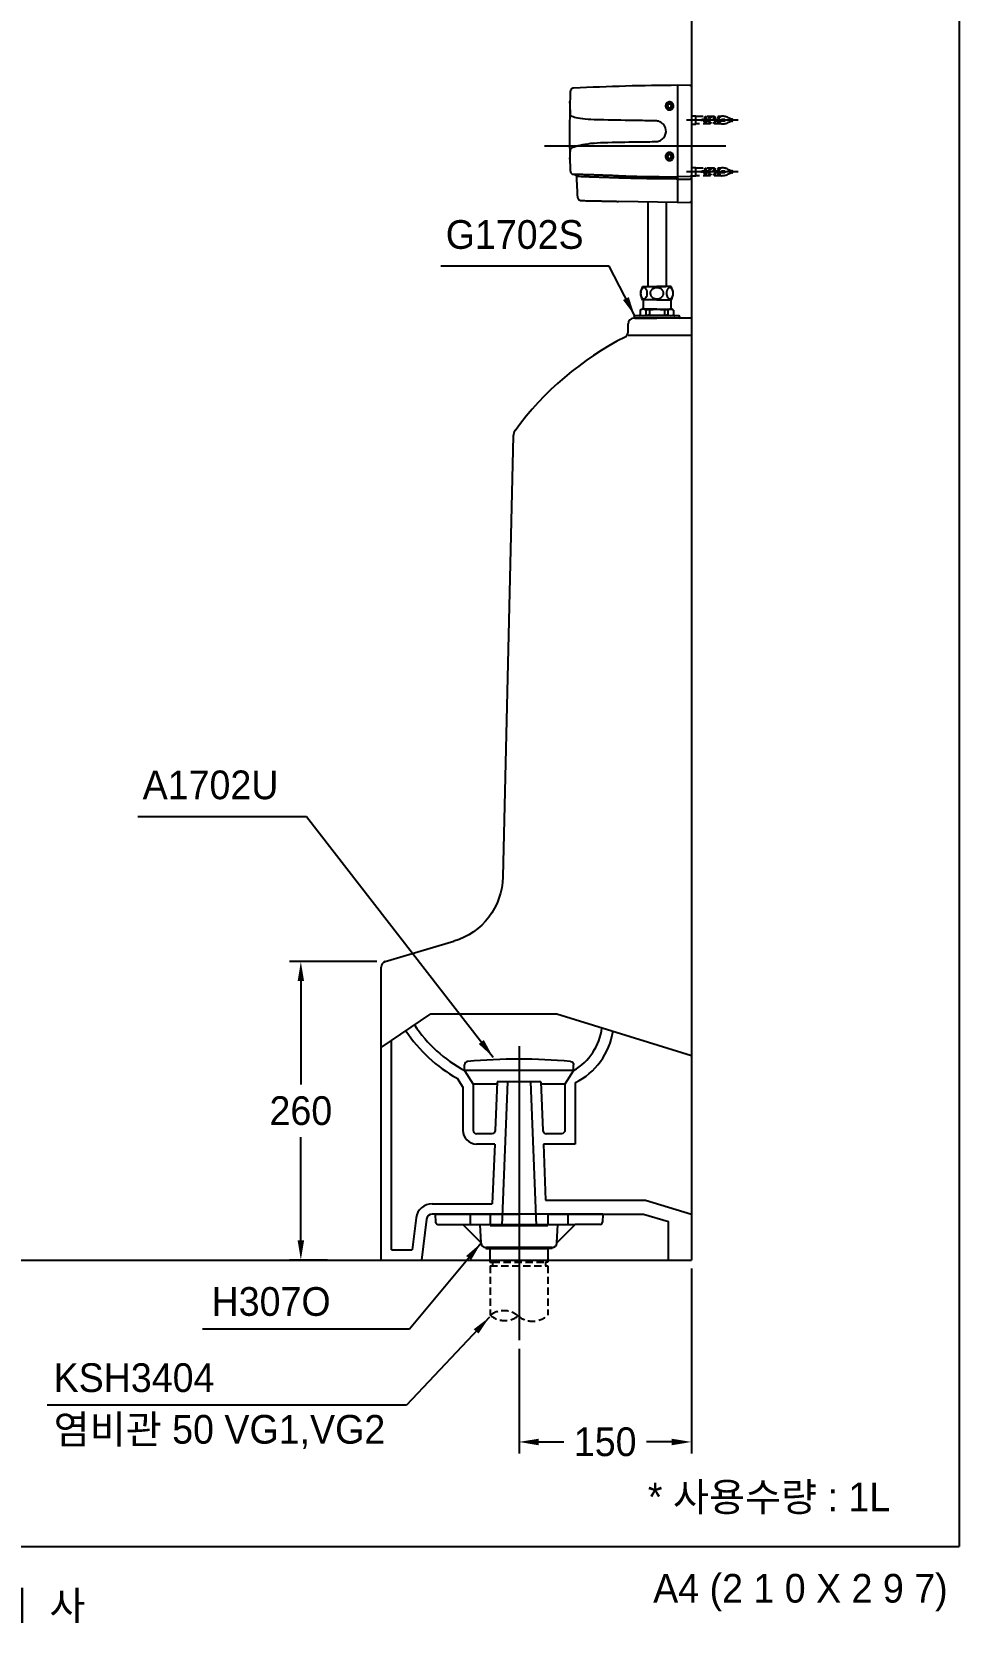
# Model space of a CAD drawing. Header units: millimetres. Extents: x 0 to 1800, y -67 to 2530.
# Drawn here: x 993 to 1800, y -67 to 1319 of the extents above; entities that cross this region are included whole.
import ezdxf
from ezdxf.enums import TextEntityAlignment as Align
from ezdxf.lldxf.tags import DXFTag

# ---------------------------------------------------------------- set-up
doc = ezdxf.new("R2010")
doc.units = ezdxf.units.MM
doc.linetypes.add('DASHED2', pattern=[9.525, 6.35, -3.175])
for name, color, linetype in [('TEXT', 7, 'Continuous'), ('내부선 및 부속', 4, 'Continuous'), ('도각라인', 255, 'Continuous'), ('외형선', 3, 'Continuous'), ('점선', 6, 'DASHED2'), ('중심선', 1, 'DASHED'), ('치수선', 7, 'Continuous')]:
    doc.layers.add(name, color=color, linetype=linetype)
doc.styles.add('____', font='')
doc.styles.add('타이틀', font='H2GTRM.TTF', dxfattribs={"height": 25})
doc.styles.get('____').set_extended_font_data('굴림')
tags = doc.linetypes.add('DASHDOT', pattern=[70, 31, -13, 13, -13]).pattern_tags.tags
tags[10:11] = [DXFTag(74, 4), DXFTag(75, 0), DXFTag(340, '0'), DXFTag(46, 0.0), DXFTag(50, 0.0), DXFTag(44, 0.0), DXFTag(45, 0.0)]
tags[8:9] = [DXFTag(74, 4), DXFTag(75, 0), DXFTag(340, '0'), DXFTag(46, 0.0), DXFTag(50, 0.0), DXFTag(44, 0.0), DXFTag(45, 0.0)]
tags[6:7] = [DXFTag(74, 4), DXFTag(75, 0), DXFTag(340, '0'), DXFTag(46, 0.0), DXFTag(50, 0.0), DXFTag(44, 0.0), DXFTag(45, 0.0)]
tags[4:5] = [DXFTag(74, 4), DXFTag(75, 0), DXFTag(340, '0'), DXFTag(46, 0.0), DXFTag(50, 0.0), DXFTag(44, 0.0), DXFTag(45, 0.0)]
tags = doc.linetypes.add('DASHED', pattern=[25.72, 12.86, -12.86]).pattern_tags.tags
tags[6:7] = [DXFTag(74, 4), DXFTag(75, 0), DXFTag(340, '0'), DXFTag(46, 0.0), DXFTag(50, 0.0), DXFTag(44, 0.0), DXFTag(45, 0.0)]
tags[4:5] = [DXFTag(74, 4), DXFTag(75, 0), DXFTag(340, '0'), DXFTag(46, 0.0), DXFTag(50, 0.0), DXFTag(44, 0.0), DXFTag(45, 0.0)]
doc.dimstyles.new('MSADIM', dxfattribs={"dimtxt": 33, "dimasz": 17, "dimexe": 10, "dimexo": 7.5, "dimgap": 10, "dimtad": 0, "dimtih": 1, "dimtoh": 1, "dimdec": 0, "dimzin": 1, "dimdsep": 46, "dimtxsty": '____', "dimcen": 11.25, "dimadec": 0, "dimazin": 0, "dimtfac": 1, "dimtdec": 0, "dimtix": 1, "dimtmove": 0, "dimatfit": 3, "dimfxl": 0, "dimtolj": 1, "dimtzin": 1, "dimarcsym": 0})

# ---------------------------------------------------------------- blocks, each defined once
blk = doc.blocks.new('*D2')
at = {"layer": '치수선', "color": 0, "linetype": 'Continuous', "lineweight": -2}
for p, q in [((1293, 509.1), (1217, 509.1)), ((1227, 492.1), (1227, 402)), ((1227, 266.3), (1227, 356.4)), ((1250.2, 249.3), (1217, 249.3))]:
    blk.add_line(p, q, dxfattribs=at)
at = {"layer": '치수선', "color": 0, "linetype": 'Continuous'}
for points in [[(1224.2, 492.1), (1229.8, 492.1), (1227, 509.1)], [(1224.2, 266.3), (1229.8, 266.3), (1227, 249.3)]]:
    blk.add_solid(points, dxfattribs=at)
at = {"layer": '치수선', "color": 0, "linetype": 'Continuous', "insert": (1227, 379.2), "char_height": 25, "attachment_point": 5, "style": '____'}
blk.add_mtext('\\A1;260', dxfattribs=at)
blk = doc.blocks.new('*D3')
at = {"layer": '치수선', "color": 0, "linetype": 'Continuous', "lineweight": -2}
for p, q in [((1566.9, 241.8), (1566.9, 80.9)), ((1416.9, 172.1), (1416.9, 80.9)), ((1433.9, 90.9), (1456, 90.9)), ((1549.9, 90.9), (1527.8, 90.9))]:
    blk.add_line(p, q, dxfattribs=at)
at = {"layer": '치수선', "color": 0, "linetype": 'Continuous'}
for points in [[(1433.9, 93.7), (1433.9, 88), (1416.9, 90.9)], [(1549.9, 93.7), (1549.9, 88), (1566.9, 90.9)]]:
    blk.add_solid(points, dxfattribs=at)
at = {"layer": '치수선', "color": 0, "linetype": 'Continuous', "insert": (1491.9, 90.9), "char_height": 25, "attachment_point": 5, "style": '____'}
blk.add_mtext('\\A1;150', dxfattribs=at)

msp = doc.modelspace()

# ---------------------------------------------------------------- linework, layer by layer
at = {"layer": '내부선 및 부속', "linetype": 'Continuous'}
for p, q in [((1565.9, 1271.9), (1554.9, 1272.1)), ((1554.9, 1272.1), (1554.9, 1170.1)), ((1566.9, 1270.9), (1566.9, 1171.3)), ((1565.9, 1192.6), (1554.9, 1192.4)), ((1554.9, 1190.5), (1565.9, 1190.5)), ((1554.9, 1170.1), (1503.4, 1171)), ((1528.9, 1170.6), (1528.9, 1096.8)), ((1544.9, 1170.3), (1544.9, 1096.8)), ((1554.9, 1170.1), (1565.9, 1170.3)), ((1523.7, 1094.6), (1523.6, 1094.5)), ((1523.8, 1094.7), (1523.7, 1094.6)), ((1523.9, 1094.9), (1523.8, 1094.8)), ((1523.8, 1094.8), (1523.8, 1094.7)), ((1524, 1095), (1523.9, 1094.9)), ((1524.1, 1095.1), (1524, 1095)), ((1524.2, 1095.2), (1524.1, 1095.1)), ((1524.3, 1095.3), (1524.2, 1095.2)), ((1524.4, 1095.4), (1524.3, 1095.4)), ((1524.3, 1095.4), (1524.3, 1095.3)), ((1524.5, 1095.5), (1524.4, 1095.4)), ((1524.5, 1096.8), (1536.9, 1096.8)), ((1524.6, 1095.6), (1524.5, 1095.5)), ((1524.7, 1095.6), (1524.6, 1095.6)), ((1524.8, 1095.7), (1524.7, 1095.6)), ((1524.9, 1095.7), (1524.8, 1095.7)), ((1525, 1095.8), (1524.9, 1095.7)), ((1525.3, 1095.8), (1525, 1095.8)), ((1525.5, 1095.9), (1525.3, 1095.8)), ((1525.6, 1095.9), (1525.5, 1095.9)), ((1525.8, 1095.9), (1525.6, 1095.9)), ((1526, 1095.8), (1525.8, 1095.9)), ((1526.2, 1095.8), (1526, 1095.8)), ((1526.3, 1095.7), (1526.2, 1095.8)), ((1526.4, 1095.7), (1526.3, 1095.7)), ((1526.5, 1095.6), (1526.4, 1095.7)), ((1526.6, 1095.6), (1526.5, 1095.6)), ((1526.7, 1095.5), (1526.6, 1095.6)), ((1526.8, 1095.5), (1526.7, 1095.5)), ((1526.9, 1095.4), (1526.8, 1095.5)), ((1527, 1095.3), (1526.9, 1095.4)), ((1527.1, 1095.2), (1527, 1095.3)), ((1527, 1095.3), (1527, 1095.3)), ((1527.2, 1095.1), (1527.1, 1095.2)), ((1527.3, 1095), (1527.2, 1095.1)), ((1527.4, 1094.9), (1527.3, 1095)), ((1527.5, 1094.8), (1527.4, 1094.9)), ((1527.5, 1094.7), (1527.5, 1094.8)), ((1527.6, 1094.6), (1527.5, 1094.7)), ((1529, 1096.8), (1544.8, 1096.8)), ((1533.3, 1094.8), (1532.9, 1094.6)), ((1533.6, 1095), (1533.3, 1094.8)), ((1534.1, 1095.3), (1533.6, 1095)), ((1534.5, 1095.4), (1534.1, 1095.3)), ((1535.1, 1095.6), (1534.5, 1095.4)), ((1549.3, 1096.8), (1536.9, 1096.8)), ((1539.3, 1095.4), (1538.7, 1095.6)), ((1539.7, 1095.3), (1539.3, 1095.4)), ((1540.1, 1095), (1539.7, 1095.3)), ((1540.5, 1094.8), (1540.1, 1095)), ((1540.9, 1094.6), (1540.5, 1094.8)), ((1546.3, 1094.8), (1546.2, 1094.7)), ((1546.2, 1094.7), (1546.2, 1094.6)), ((1546.4, 1094.9), (1546.3, 1094.8)), ((1546.5, 1095), (1546.4, 1094.9)), ((1546.6, 1095.1), (1546.5, 1095)), ((1546.7, 1095.3), (1546.6, 1095.2)), ((1546.6, 1095.2), (1546.6, 1095.1)), ((1546.8, 1095.3), (1546.7, 1095.3)), ((1546.9, 1095.4), (1546.8, 1095.3)), ((1547, 1095.5), (1546.9, 1095.4)), ((1547.1, 1095.5), (1547, 1095.5)), ((1547.2, 1095.6), (1547.1, 1095.5)), ((1547.3, 1095.6), (1547.2, 1095.6)), ((1547.4, 1095.7), (1547.3, 1095.6)), ((1547.5, 1095.7), (1547.4, 1095.7)), ((1547.6, 1095.8), (1547.5, 1095.7)), ((1547.8, 1095.8), (1547.6, 1095.8)), ((1548, 1095.9), (1547.8, 1095.8)), ((1548.1, 1095.9), (1548, 1095.9)), ((1548.3, 1095.9), (1548.1, 1095.9)), ((1548.5, 1095.8), (1548.3, 1095.9)), ((1548.8, 1095.8), (1548.5, 1095.8)), ((1548.9, 1095.7), (1548.8, 1095.8)), ((1549, 1095.7), (1548.9, 1095.7)), ((1549.1, 1095.6), (1549, 1095.7)), ((1549.2, 1095.5), (1549.1, 1095.6)), ((1549.1, 1095.6), (1549.1, 1095.6)), ((1549.3, 1095.4), (1549.2, 1095.5)), ((1549.4, 1095.4), (1549.3, 1095.4)), ((1549.5, 1095.3), (1549.4, 1095.4)), ((1549.6, 1095.2), (1549.5, 1095.3)), ((1549.7, 1095.1), (1549.6, 1095.2)), ((1549.8, 1095), (1549.7, 1095.1)), ((1549.9, 1094.9), (1549.8, 1095)), ((1549.9, 1094.8), (1549.9, 1094.9)), ((1550, 1094.7), (1549.9, 1094.8)), ((1550.1, 1094.6), (1550, 1094.7)), ((1550.2, 1094.5), (1550.1, 1094.6)), ((1522.8, 1091.9), (1522.7, 1091)), ((1522.7, 1091), (1522.8, 1090)), ((1522.9, 1092.5), (1522.8, 1092.2)), ((1522.8, 1092.2), (1522.8, 1091.9)), ((1522.8, 1090), (1522.8, 1089.7)), ((1522.8, 1089.7), (1522.9, 1089.4)), ((1523, 1093), (1522.9, 1092.8)), ((1522.9, 1092.8), (1522.9, 1092.5)), ((1522.9, 1089.4), (1522.9, 1089.2)), ((1522.9, 1089.2), (1523, 1088.9)), ((1523.1, 1093.4), (1523, 1093.2)), ((1523, 1093.2), (1523, 1093)), ((1523, 1088.9), (1523.1, 1088.7)), ((1523.2, 1093.6), (1523.1, 1093.4)), ((1523.1, 1088.7), (1523.1, 1088.6)), ((1523.1, 1088.6), (1523.2, 1088.4)), ((1523.3, 1093.9), (1523.2, 1093.7)), ((1523.2, 1093.7), (1523.2, 1093.6)), ((1523.2, 1088.4), (1523.2, 1088.3)), ((1523.2, 1088.3), (1523.3, 1088.1)), ((1523.4, 1094.1), (1523.3, 1094)), ((1523.3, 1094), (1523.3, 1093.9)), ((1523.3, 1088.1), (1523.4, 1088)), ((1523.5, 1094.3), (1523.4, 1094.1)), ((1523.4, 1088), (1523.4, 1087.9)), ((1523.4, 1087.9), (1523.5, 1087.8)), ((1523.6, 1094.5), (1523.5, 1094.4)), ((1523.5, 1094.4), (1523.5, 1094.3)), ((1523.5, 1087.8), (1523.6, 1087.6)), ((1523.6, 1087.6), (1523.6, 1087.5)), ((1523.6, 1087.5), (1523.7, 1087.4)), ((1523.7, 1087.4), (1523.8, 1087.3)), ((1523.8, 1087.3), (1523.9, 1087.2)), ((1523.9, 1087.2), (1524, 1087.1)), ((1524, 1087.1), (1524, 1087)), ((1524, 1087), (1524.1, 1086.9)), ((1524.1, 1086.9), (1524.2, 1086.8)), ((1524.2, 1086.8), (1524.3, 1086.8)), ((1524.3, 1086.8), (1524.4, 1086.7)), ((1524.4, 1086.7), (1524.5, 1086.6)), ((1524.5, 1086.6), (1524.6, 1086.5)), ((1528.4, 1085.3), (1524.5, 1085.3)), ((1524.6, 1086.5), (1524.7, 1086.5)), ((1524.7, 1086.5), (1524.8, 1086.4)), ((1524.8, 1086.4), (1524.9, 1086.4)), ((1524.9, 1086.4), (1525, 1086.3)), ((1524.9, 1085.3), (1524.9, 1077.2)), ((1525, 1086.3), (1525.1, 1086.3)), ((1525.1, 1086.3), (1525.3, 1086.3)), ((1525.3, 1086.3), (1525.5, 1086.2)), ((1525.5, 1086.2), (1525.6, 1086.2)), ((1525.6, 1086.2), (1525.8, 1086.2)), ((1525.8, 1086.2), (1526, 1086.3)), ((1526, 1086.3), (1526.2, 1086.3)), ((1526.2, 1086.3), (1526.3, 1086.4)), ((1526.3, 1086.4), (1526.4, 1086.4)), ((1526.4, 1086.4), (1526.5, 1086.5)), ((1526.5, 1086.5), (1526.6, 1086.5)), ((1526.6, 1086.5), (1526.7, 1086.6)), ((1526.7, 1086.6), (1526.8, 1086.6)), ((1526.8, 1086.6), (1526.9, 1086.7)), ((1526.9, 1086.7), (1527, 1086.8)), ((1527, 1086.8), (1527.1, 1086.9)), ((1527.1, 1086.9), (1527.2, 1087)), ((1527.2, 1087), (1527.3, 1087.1)), ((1527.3, 1087.1), (1527.4, 1087.2)), ((1527.3, 1087.1), (1527.3, 1087.1)), ((1527.7, 1094.4), (1527.6, 1094.6)), ((1527.8, 1094.3), (1527.7, 1094.4)), ((1527.8, 1094.2), (1527.8, 1094.3)), ((1527.9, 1094.1), (1527.8, 1094.2)), ((1528, 1093.9), (1527.9, 1094.1)), ((1528, 1093.8), (1528, 1093.9)), ((1528.1, 1093.7), (1528, 1093.8)), ((1528.1, 1093.5), (1528.1, 1093.7)), ((1528.2, 1093.4), (1528.1, 1093.5)), ((1528.3, 1093.1), (1528.2, 1093.4)), ((1528.3, 1092.9), (1528.3, 1093.1)), ((1528.4, 1092.7), (1528.3, 1092.9)), ((1528.4, 1092.4), (1528.4, 1092.7)), ((1528.5, 1092), (1528.4, 1092.4)), ((1536.9, 1085.3), (1528.4, 1085.3)), ((1528.5, 1091), (1528.5, 1092)), ((1531.1, 1090.8), (1531.2, 1090)), ((1531.2, 1090), (1531.4, 1089.5)), ((1531.6, 1093.1), (1531.4, 1092.8)), ((1531.4, 1089.5), (1531.5, 1089.2)), ((1531.5, 1089.2), (1531.7, 1088.8)), ((1531.8, 1093.4), (1531.6, 1093.1)), ((1531.7, 1088.8), (1531.9, 1088.5)), ((1532.1, 1093.7), (1531.8, 1093.4)), ((1531.9, 1088.5), (1532.2, 1088.2)), ((1532.3, 1094), (1532.1, 1093.7)), ((1532.2, 1088.2), (1532.5, 1087.9)), ((1532.6, 1094.3), (1532.3, 1094)), ((1532.5, 1087.9), (1532.8, 1087.6)), ((1532.9, 1094.6), (1532.6, 1094.3)), ((1532.8, 1087.6), (1533.1, 1087.4)), ((1533.1, 1087.4), (1533.4, 1087.2)), ((1536.9, 1085.3), (1545.4, 1085.3)), ((1540.4, 1087.2), (1540.7, 1087.4)), ((1540.7, 1087.4), (1541, 1087.6)), ((1541.2, 1094.3), (1540.9, 1094.6)), ((1541, 1087.6), (1541.3, 1087.9)), ((1541.5, 1094), (1541.2, 1094.3)), ((1541.3, 1087.9), (1541.6, 1088.2)), ((1541.7, 1093.7), (1541.5, 1094)), ((1541.6, 1088.2), (1541.8, 1088.5)), ((1541.9, 1093.4), (1541.7, 1093.7)), ((1541.8, 1088.5), (1542, 1088.8)), ((1542.2, 1093.1), (1541.9, 1093.4)), ((1542, 1088.8), (1542.3, 1089.2)), ((1542.3, 1092.8), (1542.2, 1093.1)), ((1542.3, 1089.2), (1542.4, 1089.5)), ((1542.4, 1089.5), (1542.6, 1090)), ((1542.6, 1090), (1542.7, 1090.8)), ((1545.3, 1092), (1545.2, 1091)), ((1545.4, 1092.7), (1545.3, 1092.4)), ((1545.3, 1092.4), (1545.3, 1092)), ((1545.5, 1092.9), (1545.4, 1092.7)), ((1545.4, 1085.3), (1549.3, 1085.3)), ((1545.6, 1093.4), (1545.5, 1093.1)), ((1545.5, 1093.1), (1545.5, 1092.9)), ((1545.7, 1093.7), (1545.6, 1093.5)), ((1545.6, 1093.5), (1545.6, 1093.4)), ((1545.8, 1093.8), (1545.7, 1093.7)), ((1545.9, 1094.1), (1545.8, 1093.9)), ((1545.8, 1093.9), (1545.8, 1093.8)), ((1546, 1094.3), (1545.9, 1094.2)), ((1545.9, 1094.2), (1545.9, 1094.1)), ((1546.1, 1094.4), (1546, 1094.3)), ((1546.2, 1094.6), (1546.1, 1094.4)), ((1546.3, 1087.2), (1546.4, 1087.1)), ((1546.4, 1087.1), (1546.5, 1087.1)), ((1546.5, 1087.1), (1546.6, 1087)), ((1546.6, 1087), (1546.7, 1086.9)), ((1546.7, 1086.9), (1546.8, 1086.8)), ((1546.8, 1086.8), (1546.9, 1086.7)), ((1546.9, 1086.7), (1547, 1086.6)), ((1547, 1086.6), (1547, 1086.6)), ((1547, 1086.6), (1547.1, 1086.5)), ((1547.1, 1086.5), (1547.2, 1086.5)), ((1547.2, 1086.5), (1547.3, 1086.4)), ((1547.3, 1086.4), (1547.4, 1086.4)), ((1547.4, 1086.4), (1547.5, 1086.3)), ((1547.5, 1086.3), (1547.8, 1086.3)), ((1547.8, 1086.3), (1548, 1086.2)), ((1548, 1086.2), (1548.1, 1086.2)), ((1548.1, 1086.2), (1548.3, 1086.2)), ((1548.3, 1086.2), (1548.5, 1086.3)), ((1548.5, 1086.3), (1548.7, 1086.3)), ((1548.7, 1086.3), (1548.8, 1086.3)), ((1548.8, 1086.3), (1548.9, 1086.4)), ((1548.9, 1086.4), (1549, 1086.4)), ((1548.9, 1085.3), (1548.9, 1077.2)), ((1549, 1086.4), (1549.1, 1086.5)), ((1549.1, 1086.5), (1549.2, 1086.5)), ((1549.2, 1086.5), (1549.3, 1086.6)), ((1549.3, 1086.6), (1549.4, 1086.7)), ((1549.4, 1086.7), (1549.5, 1086.8)), ((1549.5, 1086.8), (1549.6, 1086.8)), ((1549.6, 1086.8), (1549.7, 1086.9)), ((1549.7, 1087), (1549.8, 1087.1)), ((1549.7, 1086.9), (1549.7, 1087)), ((1549.8, 1087.1), (1549.9, 1087.2)), ((1549.9, 1087.2), (1550, 1087.3)), ((1550, 1087.3), (1550.1, 1087.4)), ((1550.1, 1087.5), (1550.2, 1087.6)), ((1550.1, 1087.4), (1550.1, 1087.5)), ((1550.2, 1094.4), (1550.2, 1094.5)), ((1550.3, 1094.3), (1550.2, 1094.4)), ((1550.2, 1087.6), (1550.3, 1087.8)), ((1550.4, 1094.1), (1550.3, 1094.3)), ((1550.3, 1087.9), (1550.4, 1088)), ((1550.3, 1087.8), (1550.3, 1087.9)), ((1550.4, 1094), (1550.4, 1094.1)), ((1550.5, 1093.9), (1550.4, 1094)), ((1550.4, 1088), (1550.5, 1088.1)), ((1550.6, 1093.7), (1550.5, 1093.9)), ((1550.5, 1088.3), (1550.6, 1088.4)), ((1550.5, 1088.1), (1550.5, 1088.3)), ((1550.6, 1093.6), (1550.6, 1093.7)), ((1550.7, 1093.4), (1550.6, 1093.6)), ((1550.6, 1088.6), (1550.7, 1088.7)), ((1550.6, 1088.4), (1550.6, 1088.6)), ((1550.7, 1093.2), (1550.7, 1093.4)), ((1550.8, 1093), (1550.7, 1093.2)), ((1550.7, 1088.7), (1550.8, 1088.9)), ((1550.9, 1092.8), (1550.8, 1093)), ((1550.8, 1089.2), (1550.9, 1089.4)), ((1550.8, 1088.9), (1550.8, 1089.2)), ((1550.9, 1092.5), (1550.9, 1092.8)), ((1551, 1092.2), (1550.9, 1092.5)), ((1550.9, 1089.4), (1551, 1089.7)), ((1551, 1091.9), (1551, 1092.2)), ((1551.1, 1091), (1551, 1091.9)), ((1551, 1090), (1551.1, 1091)), ((1551, 1089.7), (1551, 1090)), ((1555.9, 1071.3), (1517.9, 1071.3)), ((1517.9, 1069.3), (1536.9, 1069.3)), ((1521.4, 1071.3), (1521.5, 1071.3)), ((1522.4, 1076.4), (1523.9, 1077.3)), ((1522.4, 1076.4), (1522.4, 1072.3)), ((1536.9, 1077.3), (1523.9, 1077.3)), ((1527.4, 1076.3), (1527.4, 1074.3)), ((1527.4, 1074.3), (1527.4, 1072.3)), ((1530.4, 1076.3), (1530.4, 1074.3)), ((1530.4, 1074.3), (1530.4, 1072.3)), ((1536.9, 1077.3), (1549.9, 1077.3)), ((1555.9, 1069.3), (1536.9, 1069.3)), ((1543.4, 1076.3), (1543.4, 1074.3)), ((1543.4, 1074.3), (1543.4, 1072.3)), ((1546.4, 1076.3), (1546.4, 1074.3)), ((1546.4, 1074.3), (1546.4, 1072.3)), ((1551.4, 1076.4), (1549.9, 1077.3)), ((1551.4, 1076.4), (1551.4, 1072.3)), ((1552.3, 1071.3), (1552.4, 1071.3)), ((1566.9, 1054.3), (1511.9, 1054.3)), ((1296.9, 434.3), (1340.2, 463.7)), ((1340.2, 463.7), (1449.7, 463.7)), ((1449.7, 463.7), (1529.7, 438.9)), ((1305.9, 258.3), (1305.9, 440.4)), ((1529.7, 438.9), (1566.9, 427.5)), ((1369.4, 414.3), (1369.4, 419.2)), ((1464.4, 414.3), (1464.4, 419.2)), ((1363, 407.5), (1367.9, 399.7)), ((1369.4, 414.3), (1376.9, 402.3)), ((1464.4, 414.3), (1369.4, 414.3)), ((1376.9, 402.3), (1376.9, 362.3)), ((1397.8, 402.3), (1376.9, 402.3)), ((1397.9, 404.3), (1396.2, 362.2)), ((1435.9, 404.3), (1397.9, 404.3)), ((1406.9, 404.3), (1401.9, 279.3)), ((1426.9, 404.3), (1431.9, 279.3)), ((1435.9, 404.3), (1437.6, 362.2)), ((1456.9, 402.3), (1436, 402.3)), ((1464.4, 414.3), (1456.9, 402.3)), ((1456.9, 402.3), (1456.9, 362.3)), ((1465.9, 403.8), (1465.9, 350.3)), ((1367.9, 399.7), (1367.9, 362.3)), ((1393.2, 359.3), (1379.9, 359.3)), ((1395.7, 350.3), (1379.9, 350.3)), ((1395.7, 350.3), (1393.6, 298.3)), ((1465.9, 350.3), (1438.1, 350.3)), ((1438.1, 350.3), (1440, 301.3)), ((1453.9, 359.3), (1440.6, 359.3)), ((1341.3, 298.3), (1393.6, 298.3)), ((1440, 301.3), (1526.9, 301.3)), ((1526.9, 301.3), (1566.9, 289.3)), ((1327.4, 286), (1323.9, 258.3)), ((1336.3, 284.9), (1331.9, 249.3)), ((1441.9, 289.3), (1341.3, 289.3)), ((1343.9, 289.3), (1344.3, 282.2)), ((1343.9, 289.3), (1416.9, 289.3)), ((1346.3, 280.3), (1465.8, 280.3)), ((1383.9, 264.3), (1367.9, 280.3)), ((1374.4, 289.3), (1374.4, 280.3)), ((1383.9, 264.3), (1383.1, 280.3)), ((1391.9, 289.3), (1391.9, 279.3)), ((1391.9, 279.3), (1441.9, 279.3)), ((1489.9, 289.3), (1416.9, 289.3)), ((1441.9, 289.3), (1525.1, 289.3)), ((1441.9, 289.3), (1441.9, 279.3)), ((1449.8, 264.3), (1465.8, 280.3)), ((1449.8, 264.3), (1450.6, 280.3)), ((1459.4, 289.3), (1459.4, 280.3)), ((1487.5, 280.3), (1465.8, 280.3)), ((1489.9, 289.3), (1489.5, 282.2)), ((1525.1, 289.3), (1546.9, 282.8)), ((1546.9, 249.3), (1546.9, 282.8)), ((1383.9, 264.1), (1383.9, 264.3)), ((1449.8, 264.1), (1449.8, 264.3)), ((1305.9, 258.3), (1323.9, 258.3)), ((1387.9, 260.3), (1387.9, 259.3)), ((1445.8, 260.3), (1387.9, 260.3)), ((1387.9, 259.3), (1391.6, 259.3)), ((1391.6, 259.3), (1442.1, 259.3)), ((1391.6, 259.3), (1391.6, 249.3)), ((1445.8, 259.3), (1442.1, 259.3)), ((1442.1, 259.3), (1442.1, 249.3)), ((1445.8, 260.3), (1445.8, 259.3))]:
    msp.add_line(p, q, dxfattribs=at)
at = {"layer": '내부선 및 부속', "linetype": 'Continuous', "flags": 128}
for points in [[(1461.7, 422.2, -0.387053), (1464.4, 419.2)], [(1396.2, 362.2, -0.402552), (1393.2, 359.3)], [(1456.9, 362.3, -0.414214), (1453.9, 359.3)]]:
    msp.add_lwpolyline(points, format="xyb", dxfattribs=at)
at = {"layer": '내부선 및 부속', "linetype": 'Continuous'}
for centre, radius, start, end in [((2460.9, 1232.1), 1000, 178.0203, 178.51), ((1564.9, -737.3), 2009.4, 90.2851, 92.8677), ((1565.9, 1270.9), 1, 0, 89), ((2460.9, 1232.1), 1000, 178.51, 181.3928), ((1547.9, 1254.1), 1.7, 0, 180), ((1547.9, 1254.1), 1.7, 180, 0), ((2460.9, 1232.1), 1000, 181.3928, 181.9797), ((1547.9, 1210.1), 1.7, 0, 180), ((1547.9, 1210.1), 1.7, 180, 0), ((1564.9, 3201.5), 2009.4, 267.1323, 267.1474), ((1565.9, 1171.3), 1, 271, 0), ((1532.6, 1091), 9.98, 144.4985, 179.7412), ((1536.4, 1091.1), 4.7, 84.3415, 106.5393), ((1537.4, 1091.1), 4.7, 73.4607, 95.6585), ((1541.1, 1091), 9.98, 0.2588, 35.5015), ((1532.6, 1091), 9.98, 179.7412, 214.8682), ((1523.1, 1090.6), 5.48, 322.4236, 4.714), ((1534.8, 1091.1), 3.73, 153.456, 184.8193), ((1536.9, 1093.1), 6.92, 239.3391, 269.8436), ((1536.9, 1093.1), 6.92, 270.1564, 300.6609), ((1539, 1091.1), 3.73, 355.1807, 26.544), ((1550.7, 1090.6), 5.48, 175.286, 217.5764), ((1541.1, 1091), 9.98, 325.1318, 0.2588), ((1517.9, 1070.3), 1, 90, 180), ((1517.9, 1070.3), 1, 180, 270), ((1521.4, 1072.3), 1, 275.4232, 0), ((1524.9, 1074.9), 3.63, 226.537, 313.5656), ((1523.9, 1070.9), 6.43, 57.6144, 90.4948), ((1528.9, 1070.8), 5.72, 74.7919, 105.2081), ((1528.9, 1077.8), 5.72, 254.7919, 285.2081), ((1536.2, 1043.6), 33.2, 88.77, 100.0274), ((1536.2, 1105), 33.2, 259.9726, 271.23), ((1537.6, 1043.6), 33.2, 79.9726, 91.23), ((1537.6, 1105), 33.2, 268.77, 280.0274), ((1544.9, 1070.8), 5.72, 74.7919, 105.2081), ((1544.9, 1077.8), 5.72, 254.7919, 285.2081), ((1549.8, 1070.9), 6.43, 89.5052, 122.3856), ((1548.9, 1074.9), 3.63, 226.4344, 313.463), ((1552.4, 1072.3), 1, 180, 264.5768), ((1555.9, 1070.3), 1, 0, 90), ((1555.9, 1070.3), 1, 270, 0), ((1425.9, 520.2), 129, 213.5441, 240.8322), ((1425.9, 520.2), 120, 213.4994, 241.918), ((1439.4, 457.6), 50, 300.048, 353.0616), ((1439.4, 457.6), 60, 296.2488, 351.3428), ((1372.4, 419.2), 3, 95.3638, 180), ((1416.9, -54.8), 479, 84.6362, 95.3638), ((1379.9, 362.3), 12, 180, 270), ((1379.9, 362.3), 3, 180, 270), ((1440.6, 362.3), 3, 182.2906, 270), ((1341.3, 284.3), 14, 90, 172.875), ((1341.3, 284.3), 5, 90, 172.875), ((1346.3, 282.3), 2, 183.1798, 270), ((1487.5, 282.3), 2, 270, 356.8202), ((1387.9, 264.3), 4, 182.8624, 270), ((1445.8, 264.3), 4, 270, 357.1376)]:
    msp.add_arc(centre, radius, start, end, dxfattribs=at)
at = {"layer": '내부선 및 부속', "linetype": 'Continuous', "extrusion": (0, 0, -1)}
for centre, start, end in [((-1547.9, 1254.1), 0, 180), ((-1547.9, 1254.1), 180, 0), ((-1547.9, 1210.1), 0, 180), ((-1547.9, 1210.1), 180, 0)]:
    msp.add_arc(centre, 2.1, start, end, dxfattribs=at)
at = {"layer": '내부선 및 부속', "linetype": 'Continuous'}
for centre, ratio in [((1565.9, 1193.6), 0.999872), ((1565.9, 1190.6), 0.052336)]:
    msp.add_ellipse(centre, major_axis=(-1, 0), ratio=ratio, start_param=1.58825, end_param=3.141593, dxfattribs=at)
for points, knots in [([(1464.3, 1269.6), (1464, 1269.6), (1463.2, 1269.4), (1462.3, 1268.8), (1461.7, 1267.8), (1461.5, 1267.1), (1461.5, 1266.7)], [0, 0, 0, 0, 0.241166, 0.499983, 0.75881, 1, 1, 1, 1]), ([(1461.8, 1246.4), (1461.7, 1247.9), (1461.6, 1249.8), (1461.4, 1252.9), (1461.4, 1254.1), (1461.3, 1257.1), (1461.2, 1258.1), (1461.2, 1258.1), (1461.2, 1258.1), (1461.2, 1258.1)], [0, 0, 0, 0, 0.249951, 0.249951, 0.499902, 0.499902, 0.999805, 0.999805, 1, 1, 1, 1]), ([(1545.4, 1256.6), (1545.1, 1256.3), (1544.9, 1256), (1544.6, 1255.2), (1544.5, 1254.9), (1544.4, 1254.5), (1544.4, 1254.3), (1544.4, 1254.2), (1544.4, 1254.1)], [0, 0, 0, 0, 0.429873, 0.429873, 0.859731, 0.859731, 0.859731, 1, 1, 1, 1]), ([(1544.4, 1254.1), (1544.4, 1253.7), (1544.5, 1253.3), (1544.7, 1252.6), (1544.9, 1252.2), (1545.4, 1251.6), (1545.7, 1251.3), (1546.4, 1250.9), (1546.7, 1250.8), (1547.5, 1250.6), (1547.9, 1250.6), (1548.7, 1250.6), (1549.1, 1250.8), (1549.8, 1251.1), (1550.1, 1251.3), (1550.4, 1251.6)], [0, 0, 0, 0, 0.143403, 0.143403, 0.286807, 0.286807, 0.430186, 0.430186, 0.573492, 0.573492, 0.716717, 0.716717, 0.859876, 0.859876, 1, 1, 1, 1]), ([(1551.4, 1254.1), (1551.4, 1254.5), (1551.3, 1254.9), (1551.1, 1255.6), (1550.9, 1256), (1550.4, 1256.6), (1550.1, 1256.8), (1549.4, 1257.3), (1549, 1257.4), (1548.3, 1257.6), (1547.9, 1257.6), (1547.1, 1257.5), (1546.7, 1257.4), (1546, 1257.1), (1545.7, 1256.8), (1545.4, 1256.6)], [0, 0, 0, 0, 0.143372, 0.143372, 0.286744, 0.286744, 0.430111, 0.430111, 0.573399, 0.573399, 0.716565, 0.716565, 0.859633, 0.859633, 1, 1, 1, 1]), ([(1550.4, 1251.6), (1550.6, 1251.9), (1550.9, 1252.2), (1551.2, 1252.9), (1551.3, 1253.3), (1551.4, 1253.7), (1551.4, 1253.8), (1551.4, 1253.9), (1551.4, 1254.1)], [0, 0, 0, 0, 0.429407, 0.429407, 0.8588, 0.8588, 0.8588, 1, 1, 1, 1]), ([(1490.6, 1241.9), (1482.9, 1242), (1475.5, 1242.4), (1467.6, 1243.5), (1465.5, 1244), (1462.6, 1245.1), (1461.8, 1245.7), (1461.8, 1246.4)], [0, 0, 0, 0, 0.5, 0.5, 0.75, 0.75, 1, 1, 1, 1]), ([(1490.6, 1222.3), (1500.4, 1222.5), (1510.1, 1222.7), (1522.3, 1222.9), (1524.8, 1222.9), (1529.6, 1223), (1532.1, 1223), (1535.7, 1223.1), (1537, 1223.1), (1539.4, 1223.7), (1540.5, 1224.3), (1543.4, 1226.6), (1544.7, 1229), (1545, 1233.9), (1544.1, 1236.5), (1541.5, 1239.2), (1540.5, 1239.9), (1538.2, 1240.9), (1536.9, 1241.1), (1534.4, 1241.1), (1533.2, 1241.1), (1530.7, 1241.2), (1529.4, 1241.2), (1525.7, 1241.3), (1523.2, 1241.3), (1510.6, 1241.5), (1500.6, 1241.7), (1490.6, 1241.9)], [0, 0, 0, 0, 0.25, 0.25, 0.3125, 0.3125, 0.375, 0.375, 0.40625, 0.40625, 0.4375, 0.4375, 0.5, 0.5, 0.5625, 0.5625, 0.59375, 0.59375, 0.625, 0.625, 0.65625, 0.65625, 0.6875, 0.6875, 0.75, 0.75, 1, 1, 1, 1]), ([(1461.8, 1216.1), (1461.9, 1216.7), (1462.6, 1217.5), (1465.5, 1218.8), (1467.6, 1219.5), (1475.5, 1221.3), (1482.9, 1222.1), (1490.6, 1222.3)], [0, 0, 0, 0, 0.25, 0.25, 0.5, 0.5, 1, 1, 1, 1]), ([(1461.2, 1207.8), (1461.2, 1207.8), (1461.2, 1207.8), (1461.2, 1207.8), (1461.4, 1210.6), (1461.8, 1216.1)], [0, 0, 0, 0, 0.000217, 0.000217, 1, 1, 1, 1]), ([(1545.4, 1212.5), (1545.1, 1212.3), (1544.9, 1211.9), (1544.6, 1211.2), (1544.4, 1210.8), (1544.4, 1210.4), (1544.4, 1210.3), (1544.4, 1210.2), (1544.4, 1210.1)], [0, 0, 0, 0, 0.432812, 0.432812, 0.865615, 0.865615, 0.865615, 1, 1, 1, 1]), ([(1544.4, 1210.1), (1544.4, 1209.7), (1544.5, 1209.3), (1544.7, 1208.6), (1544.9, 1208.2), (1545.4, 1207.6), (1545.7, 1207.3), (1546.4, 1206.9), (1546.7, 1206.8), (1547.5, 1206.6), (1547.9, 1206.6), (1548.7, 1206.6), (1549.1, 1206.8), (1549.8, 1207.1), (1550.1, 1207.3), (1550.4, 1207.6)], [0, 0, 0, 0, 0.143059, 0.143059, 0.286121, 0.286121, 0.429124, 0.429124, 0.572015, 0.572015, 0.714821, 0.714821, 0.857614, 0.857614, 1, 1, 1, 1]), ([(1551.4, 1210.1), (1551.4, 1210.5), (1551.3, 1210.9), (1551.1, 1211.6), (1550.9, 1212), (1550.4, 1212.6), (1550.1, 1212.8), (1549.4, 1213.3), (1549, 1213.4), (1548.3, 1213.6), (1547.9, 1213.6), (1547.1, 1213.5), (1546.7, 1213.4), (1546, 1213.1), (1545.7, 1212.8), (1545.4, 1212.5)], [0, 0, 0, 0, 0.142985, 0.142985, 0.285974, 0.285974, 0.428894, 0.428894, 0.571728, 0.571728, 0.714518, 0.714518, 0.857315, 0.857315, 1, 1, 1, 1]), ([(1550.4, 1207.6), (1550.6, 1207.9), (1550.9, 1208.2), (1551.2, 1208.9), (1551.3, 1209.3), (1551.4, 1209.7), (1551.4, 1209.8), (1551.4, 1210), (1551.4, 1210.1)], [0, 0, 0, 0, 0.432463, 0.432463, 0.86492, 0.86492, 0.86492, 1, 1, 1, 1]), ([(1461.5, 1197.5), (1461.5, 1197.1), (1461.7, 1196.4), (1462.3, 1195.4), (1463.2, 1194.8), (1464, 1194.6), (1464.3, 1194.6)], [0, 0, 0, 0, 0.24119, 0.500017, 0.758834, 1, 1, 1, 1]), ([(1464.9, 1194.5), (1465.1, 1194.5), (1465.6, 1194.4), (1466.2, 1194), (1466.7, 1193.4), (1466.8, 1192.9), (1466.8, 1192.7)], [0, 0, 0, 0, 0.240869, 0.499469, 0.758361, 1, 1, 1, 1]), ([(1503.4, 1193.3), (1502.4, 1193.3), (1499.9, 1193.4), (1496.2, 1193.5), (1492.2, 1193.6), (1488.6, 1193.8), (1485, 1193.9), (1481.8, 1194), (1478.8, 1194.1), (1476.5, 1194.2), (1474.7, 1194.2), (1473.1, 1194.3), (1471.2, 1194.3), (1469.3, 1194.4), (1467.7, 1194.4), (1466.5, 1194.5), (1465.6, 1194.5), (1465, 1194.5), (1464.9, 1194.5), (1464.9, 1194.5)], [0, 0, 0, 0, 0.045669, 0.126242, 0.181857, 0.252096, 0.314761, 0.377108, 0.439394, 0.501979, 0.533295, 0.564518, 0.626627, 0.688762, 0.751085, 0.813191, 0.875205, 0.937626, 1, 1, 1, 1]), ([(1503.3, 1191.4), (1502.3, 1191.4), (1500.3, 1191.5), (1497.4, 1191.6), (1494.8, 1191.7), (1492.3, 1191.8), (1490, 1191.8), (1488, 1191.9), (1486.2, 1192), (1484.5, 1192), (1483.1, 1192.1), (1481.8, 1192.1), (1480.7, 1192.2), (1479.8, 1192.2), (1479, 1192.2), (1478.4, 1192.2), (1477.9, 1192.3), (1474, 1192.4), (1468.6, 1192.6), (1466.8, 1192.7), (1466.8, 1192.7)], [0, 0, 0, 0, 0.053507, 0.10407, 0.151685, 0.196349, 0.238059, 0.27682, 0.312633, 0.345499, 0.375415, 0.402379, 0.42639, 0.447448, 0.465552, 0.480703, 0.4929, 0.502144, 0.762414, 1, 1, 1, 1]), ([(1467.7, 1175.3), (1467.7, 1175), (1467.8, 1174.2), (1468.4, 1173.2), (1469.2, 1172.3), (1469.9, 1172), (1470.2, 1171.8)], [0, 0, 0, 0, 0.235233, 0.486738, 0.745161, 1, 1, 1, 1]), ([(1470.2, 1171.8), (1470.3, 1171.8), (1470.6, 1171.8), (1471.5, 1171.7), (1473, 1171.7), (1475, 1171.6), (1477.5, 1171.6), (1480.4, 1171.5), (1483.7, 1171.4), (1487.4, 1171.4), (1491.3, 1171.3), (1495.4, 1171.2), (1499.5, 1171.1), (1502.1, 1171.1), (1503.4, 1171)], [0, 0, 0, 0, 0.084991, 0.169975, 0.254677, 0.339468, 0.424031, 0.508193, 0.592768, 0.676811, 0.760637, 0.844799, 0.928313, 1, 1, 1, 1])]:
    msp.add_open_spline(points, degree=3, knots=knots, dxfattribs=at)
for points, degree in [([(1466.8, 1192.8), (1467.7, 1175.2)], 1), ([(1503.4, 1193.3), (1520.6, 1192.8), (1537.7, 1192.5), (1554.9, 1192.4)], 3), ([(1554.9, 1190.5), (1529.1, 1190.6), (1503.3, 1191.4)], 2)]:
    msp.add_open_spline(points, degree=degree, dxfattribs=at)
at = {"layer": '도각라인', "color": 7}
for p in [(1800, 2530), (0, 0)]:
    msp.add_line(p, (1800, 0), dxfattribs=at)
at = {"layer": '외형선', "linetype": 'Continuous'}
for p, q in [((1566.9, 1517.5), (1566.9, 249.3)), ((1566.9, 1069.3), (1516.9, 1069.3)), ((1511.9, 1057.4), (1511.9, 1064.3)), ((1411.9, 966.9), (1402.9, 582.9)), ((1300.5, 509.1), (1360.1, 526.8)), ((1296.9, 249.3), (1296.9, 504.3)), ((203.8, 249.3), (1566.9, 249.3))]:
    msp.add_line(p, q, dxfattribs=at)
at = {"layer": '외형선', "linetype": 'Continuous', "flags": 128}
msp.add_lwpolyline([(1402.9, 582.9, -0.325281), (1360.1, 526.8)], format="xyb", dxfattribs=at)
at = {"layer": '외형선', "linetype": 'Continuous'}
for centre, radius, start, end in [((1516.9, 1064.3), 5, 90, 180), ((1506.9, 1057.4), 5, 296.9473, 0), ((1631.5, 812.2), 270, 116.9473, 143.8734), ((1419.9, 966.7), 8, 143.8734, 180), ((1301.9, 504.3), 5, 106.5851, 180)]:
    msp.add_arc(centre, radius, start, end, dxfattribs=at)
at = {"layer": '점선'}
for p, q in [((1566.9, 1245.6), (1570.9, 1245.6)), ((1570.9, 1237.9), (1566.9, 1237.9)), ((1570.9, 1237.9), (1570.9, 1245.6)), ((1570.9, 1245.2), (1593.1, 1245.2)), ((1593.1, 1238.4), (1570.9, 1238.4)), ((1575.9, 1241), (1575.9, 1242.5)), ((1575.9, 1242.5), (1593.1, 1242.5)), ((1593.1, 1241), (1575.9, 1241)), ((1583, 1243.5), (1583.1, 1243.5)), ((1586.9, 1243.5), (1587.1, 1243.5)), ((1586.9, 1238.7), (1587, 1238.7)), ((1593.1, 1242.5), (1595.9, 1242.5)), ((1595.9, 1241), (1593.1, 1241)), ((1595.9, 1242.5), (1595.9, 1241)), ((1598.4, 1244.2), (1602.4, 1242.7)), ((1602.4, 1240.9), (1598.4, 1239.4)), ((1566.9, 1200.6), (1570.9, 1200.6)), ((1570.9, 1192.9), (1566.9, 1192.9)), ((1570.9, 1192.9), (1570.9, 1200.6)), ((1570.9, 1200.2), (1593.1, 1200.2)), ((1593.1, 1193.4), (1570.9, 1193.4)), ((1575.9, 1196), (1575.9, 1197.5)), ((1575.9, 1197.5), (1593.1, 1197.5)), ((1593.1, 1196), (1575.9, 1196)), ((1583, 1198.5), (1583.1, 1198.5)), ((1586.9, 1198.5), (1587.1, 1198.5)), ((1586.9, 1193.7), (1587, 1193.7)), ((1593.1, 1197.5), (1595.9, 1197.5)), ((1595.9, 1196), (1593.1, 1196)), ((1595.9, 1197.5), (1595.9, 1196)), ((1598.4, 1199.2), (1602.4, 1197.7)), ((1602.4, 1195.9), (1598.4, 1194.4)), ((1391.6, 249.3), (1391.6, 247.3)), ((1391.6, 247.3), (1393.9, 247.3)), ((1391.9, 244.3), (1391.9, 201.3)), ((1391.9, 244.3), (1442, 244.3)), ((1393.9, 247.3), (1393.9, 244.3)), ((1393.9, 247.3), (1439.9, 247.3)), ((1442.1, 247.3), (1439.9, 247.3)), ((1439.9, 247.3), (1439.9, 244.3)), ((1441.9, 244.3), (1441.9, 201.3)), ((1442.1, 249.3), (1442.1, 247.3))]:
    msp.add_line(p, q, dxfattribs=at)
for centre in [(1579.2, 1244.2), (1579.2, 1239.4), (1583.1, 1244.2), (1583.1, 1239.4), (1587, 1244.2), (1587, 1239.4), (1590.9, 1244.2), (1590.9, 1239.4), (1579.2, 1199.2), (1579.2, 1194.4), (1583.1, 1199.2), (1583.1, 1194.4), (1587, 1199.2), (1587, 1194.4), (1590.9, 1199.2), (1590.9, 1194.4)]:
    msp.add_circle(centre, 0.7, dxfattribs=at)
for centre, radius, start, end in [((1593.1, 1230.2), 15, 69.3045, 90), ((1593.1, 1253.4), 15, 270, 290.6954), ((1602.1, 1241.8), 1, 290.6954, 69.3045), ((1593.1, 1185.2), 15, 69.3045, 90), ((1593.1, 1208.4), 15, 270, 290.6954), ((1602.1, 1196.8), 1, 290.6954, 69.3045), ((1403.6, 185.9), 19.3, 49.3138, 127.2304), ((1404.5, 216), 19.4, 229.4164, 307.1277), ((1428.6, 215.1), 19.1, 229.3138, 313.9513)]:
    msp.add_arc(centre, radius, start, end, dxfattribs=at)
at = {"layer": '중심선', "linetype": 'DASHDOT'}
for p, q in [((1607.6, 1241.8), (1562.8, 1241.8)), ((1607.6, 1196.8), (1562.8, 1196.8)), ((1416.9, 435.6), (1416.9, 179.6))]:
    msp.add_line(p, q, dxfattribs=at)
at = {"layer": '중심선', "linetype": 'ByBlock'}
msp.add_line((1439, 1219.3), (1596.9, 1219.3), dxfattribs=at)

# ---------------------------------------------------------------- texts
at = {"layer": 'TEXT', "style": '타이틀'}
for s, p in [('* 사용수량 : 1L', (1634.5, 43)), ('계  림  주  식  회  사', (900, -51.7))]:
    msp.add_text(s, height=25, dxfattribs=at).set_placement(p, align=Align.MIDDLE_CENTER)
msp.add_text('A4 (2 1 0 X 2 9 7)', height=25, dxfattribs=at).set_placement((1790, -36.5), align=Align.MIDDLE_RIGHT)
at = {"layer": 'TEXT', "char_height": 25, "width": 380.447, "attachment_point": 1, "line_spacing_factor": 0.963855, "style": '타이틀'}
for s, insert in [('\\A1;G1702S', (1353.1, 1154.7)), ('\\A1;A1702U', (1089.3, 675.5)), ('\\A1;H307O', (1149.3, 225.7)), ('\\A1;KSH3404', (1011.8, 159.4)), ('\\A1;염비관 50 VG1,VG2', (1011.8, 114.4))]:
    msp.add_mtext(s, dxfattribs=dict(at, insert=insert))

# ---------------------------------------------------------------- dimensions: what is measured, and where the dimension line sits
at = {"layer": '치수선', "linetype": 'Continuous'}
dim = msp.add_linear_dim(base=(1227, 249.3), p1=(1300.5, 509.1), p2=(1257.7, 249.3), angle=90, dimstyle='MSADIM', override={"dimtxt": 25}, dxfattribs=at)
dim.commit()
dim.dimension.update_dxf_attribs({"geometry": '*D2', "text_midpoint": (1227, 379.2), "dimtype": 160})
dim = msp.add_linear_dim(base=(1566.9, 90.9), p1=(1416.9, 179.6), p2=(1566.9, 249.3), dimstyle='MSADIM', override={"dimtxt": 25}, dxfattribs=at)
dim.commit()
dim.dimension.update_dxf_attribs({"geometry": '*D3', "text_midpoint": (1491.9, 90.9), "dimtype": 160})

# ---------------------------------------------------------------- leaders
for points in [[(1517.7, 1071.3), (1495.5, 1114.5), (1348.9, 1114.5)], [(1394.5, 425.7), (1231.8, 635.3), (1085.2, 635.3)], [(1383.9, 264.1), (1321.5, 189.2), (1141.3, 189.2)], [(1391.2, 199.5), (1318.9, 123), (1006.1, 123)]]:
    msp.add_leader(points, dimstyle='MSADIM', override={"dimtxt": 25}, dxfattribs=at)

doc.saveas('drawing.dxf')
